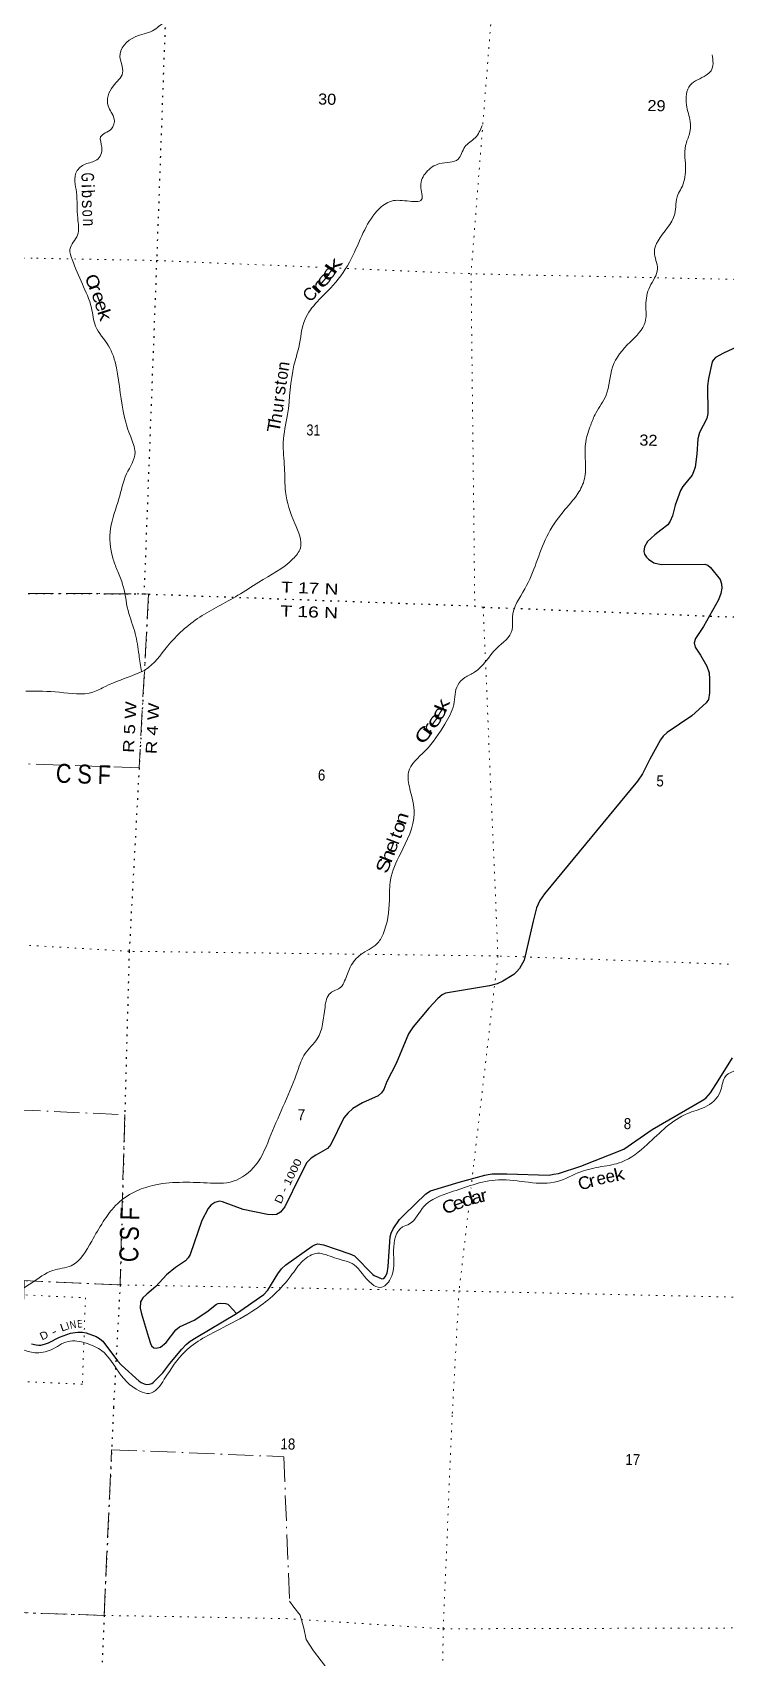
# Model space of a CAD drawing. Header units: feet. Extents: x -757852 to -501257, y -360805 to -170898.
# Drawn here: x -564649 to -553669, y -226110 to -200353 of the extents above; entities that cross this region are included whole.
import ezdxf
from ezdxf.enums import TextEntityAlignment as Align

# ---------------------------------------------------------------- set-up
doc = ezdxf.new("R2010")
doc.units = ezdxf.units.FT
doc.header["$LTSCALE"] = 80
doc.linetypes.add('DOT_DASHED', pattern=[7.7, 5, -1.2, 0.3, -1.2])
doc.linetypes.add('DOTTED', pattern=[1.5, 0.3, -1.2])
for name, color, linetype, lineweight in [('29', 7, 'Continuous', 25), ('39', 7, 'Continuous', 13), ('41', 7, 'Continuous', 13), ('44', 7, 'DOT_DASHED', 13), ('6', 7, 'DOTTED', 25), ('7', 7, 'DOTTED', 13)]:
    doc.layers.add(name, color=color, linetype=linetype, lineweight=lineweight)
doc.layers.add('30', color=7, linetype='Continuous')

msp = doc.modelspace()

# ---------------------------------------------------------------- linework, layer by layer
at = {"layer": '29'}
for points in [[(-553415.34, -205305.52), (-553702.75, -205437.62), (-553826.23, -205505.2), (-553865.27, -205544.26), (-553879.5, -205573.59), (-553939.45, -205839.12), (-553956.59, -205952.84), (-553951.16, -206389.82), (-553966.95, -206472.14), (-554079.98, -206690.55), (-554107.76, -206795.96), (-554120.75, -207035.35), (-554150.26, -207243.19), (-554173.68, -207317.39), (-554199.28, -207368.27), (-554345.46, -207549.78), (-554381.36, -207610.86), (-554468.72, -207842.96), (-554509.42, -208014.55), (-554546.29, -208097.37), (-554583.59, -208159.06), (-554692.26, -208240.62)], [(-554692.26, -208240.62), (-554788.42, -208312.78), (-554903.71, -208420.74), (-554949.75, -208503.37), (-554962.26, -208576.96), (-554950.55, -208623.83), (-554923.23, -208670.7), (-554889.78, -208701.7), (-554802.21, -208756.62), (-554689.54, -208785.59), (-553998.02, -208780.05), (-553949.05, -208798), (-553904.32, -208830.83), (-553754.58, -209024.75), (-553732.55, -209090.54), (-553728.65, -209160.84), (-553740.36, -209242.86), (-553778.63, -209346.5), (-554015.22, -209767.38), (-554146.35, -209955.64), (-554163.27, -210024.64), (-554150.25, -210096.24), (-554065.04, -210221.59), (-553962.87, -210396.98), (-553927.74, -210502.43), (-553920.73, -210600.53), (-553919.93, -210818.78), (-553939.45, -210924.24), (-553975.65, -210978.14), (-554203.6, -211185.73), (-554591.39, -211449.54), (-554657.75, -211504.22), (-554699.27, -211562), (-554866.07, -211871.29), (-554985.67, -212103.74), (-555063.52, -212218.33), (-556536.4, -214003.75), (-556609.67, -214113.17), (-556664.32, -214228.39), (-556716.82, -214439.67), (-556861.2, -215055.38), (-556933.69, -215187.21), (-556972.73, -215237.99), (-557023.01, -215286.23), (-557195.24, -215390.3), (-557285.03, -215429.36), (-557407.57, -215463.01), (-558105.34, -215578.17), (-558159.49, -215605.11), (-558225.86, -215663.7), (-558367.88, -215817.4), (-558620.14, -216110.9), (-558692.86, -216224.72), (-558885.77, -216694.65), (-559034.19, -216982.1), (-559084.69, -217106.84), (-559119.83, -217159.56), (-559169.75, -217205.34), (-559422.7, -217317.88), (-559572.67, -217405.62), (-559650.75, -217479.83), (-559717.42, -217554.56), (-559920.11, -217975.84), (-559972.95, -218043.58), (-560162.15, -218145.73), (-560236.32, -218196.5), (-560301.7, -218265.59), (-560413.02, -218481.18), (-560650.13, -218965.91), (-560676.92, -218996.23), (-560720.4, -219051.83), (-560782.86, -219086.98), (-560849.23, -219094.79), (-560923.59, -219088.74), (-561311.06, -219009.77), (-561639.63, -218887.48), (-561688.55, -218878.02), (-561758.82, -218897.55), (-561821.28, -218940.51), (-561866.33, -218992.41), (-561967.28, -219184.01), (-562153.11, -219721.63), (-562180.43, -219772.41), (-562224.61, -219819.98), (-562380.9, -219928.1), (-562523.21, -220044.51), (-562696.5, -220226.85), (-562835.79, -220350.98)], [(-561415.67, -220655.03), (-560985.37, -220358.21), (-560920.23, -220287.63), (-560763.91, -220026.96), (-560705.13, -219947.07), (-560633.63, -219887.94), (-560216.76, -219588.18), (-560173.33, -219566.46), (-560126.71, -219552.05), (-560038.72, -219570.8), (-559621.85, -219709.82), (-559548.91, -219744.01), (-559254.64, -220038.88), (-559235.37, -220057.37), (-559170.23, -220083.44), (-559113.78, -220105.16), (-559084.32, -220100.12), (-559061.67, -220074.75), (-559031.27, -220018.27), (-559013.9, -219909.66), (-558981.69, -219441.43), (-558966.14, -219386.16), (-558935.74, -219316.65), (-558833.42, -219166.05), (-558762.05, -219090.74), (-558414.65, -218760.57), (-558344.88, -218715.17), (-557889.22, -218578.1), (-557484.47, -218465.82), (-557428.92, -218452.11), (-557368.12, -218443.43), (-557134.02, -218445.52), (-556464.05, -218464.8), (-556395.42, -218449.95), (-556317.25, -218436.91), (-555959.16, -218322.25), (-555277.61, -218051.78), (-554829.03, -217741.17), (-554037.48, -217279.13), (-553979.65, -217241.97), (-553907.2, -217161.83), (-553785.1, -216967.37), (-553559.31, -216606.72)], [(-562835.79, -220350.98), (-562898.74, -220407.08), (-562939, -220472.45), (-562945.59, -220571.11), (-562921.19, -220662.02), (-562813.03, -221034.31), (-562781.62, -221131.56), (-562762.1, -221170.62), (-562726.48, -221198.85), (-562691.83, -221205.77), (-562621.56, -221190.15), (-562532.25, -221115.53), (-562379.53, -220916.75), (-562321.92, -220867.37), (-562085.17, -220762.61), (-561884.29, -220629.06), (-561731.49, -220510.57), (-561706.23, -220500.5), (-561667.31, -220495.78), (-561590.95, -220498.85), (-561556.41, -220507.02), (-561534.88, -220528.2), (-561415.67, -220655.03)], [(-564665.04, -221136.69), (-564590.87, -221156.22), (-564552.01, -221159.87), (-564514.93, -221157.91), (-564460.27, -221144.24), (-564397.81, -221120.81), (-564221.87, -221034.86), (-564046.48, -220971.42), (-563973.25, -220956.2), (-563929.36, -220951.89), (-563857.14, -220953.84), (-563796.92, -220964.46), (-563641.49, -221023.25), (-563587.78, -221055.41), (-563582.32, -221058.35), (-563535.47, -221095.45), (-563304.63, -221406.62), (-563238.39, -221477.22), (-562957.31, -221730.1), (-562926.08, -221752.57), (-562881.18, -221774.05), (-562842.14, -221783.81), (-562793.95, -221779.61), (-562760.16, -221768.19), (-562736.74, -221752.57), (-562585.56, -221596.38), (-562474.83, -221450.84), (-562284.02, -221224.39), (-562216.45, -221151.08), (-562149.15, -221096.77), (-562056.32, -221036.92), (-561415.67, -220655.03)]]:
    msp.add_lwpolyline(points, dxfattribs=at)
at = {"layer": '39'}
for points in [[(-560539.25, -199896.83), (-560854.63, -199802.98), (-561207.21, -199839.02), (-561653.48, -199669.69), (-561881.34, -199787.09), (-562148.25, -199941.81), (-562302.25, -200081.05), (-562541.79, -200182.08), (-562746.15, -200326.18), (-563023.71, -200420.3), (-563264.26, -200736.56), (-563236.76, -200849.85), (-563222.01, -200993.02), (-563371.63, -201202.77), (-563451.33, -201516.74), (-563355.59, -201720.14), (-563399.57, -201882.06), (-563569.31, -202006.85), (-563551.07, -202172.23), (-563630.09, -202371.56), (-563812.58, -202439.73), (-563952.05, -202559.19), (-563953.59, -202883.03), (-563933.09, -203295.9), (-563935.32, -203563.4), (-564055.18, -203789.93), (-564020.78, -203951.67), (-563859, -204339.67), (-563715.02, -204715.18), (-563649.47, -205006.39), (-563445.69, -205316.91), (-563319.18, -205665.86), (-563192.87, -206453.36), (-563093.59, -206763.45), (-563024.9, -207006.45), (-563157.53, -207349.37), (-563279.33, -207744.84), (-563410.95, -208216.52), (-563377.57, -208679.99), (-563307.7, -208872.72), (-563226.12, -209079.81), (-563133.82, -209516.48), (-563021.65, -209877.17), (-562961.34, -210220.56), (-562920.37, -210482.28)], [(-553879.13, -200705.84), (-553897.1, -200958.89), (-553975.13, -201029.49), (-554228.04, -201186.54), (-554287.64, -201500.98), (-554229.52, -201765.87), (-554239.96, -201954.72), (-554300.63, -202142.4), (-554301.66, -202530.63), (-554368.74, -202820.76), (-554423.41, -202924.09), (-554472.74, -203228.71), (-554737.97, -203655.04), (-554796.35, -203830.7), (-554746.35, -204099.42), (-554869.58, -204384.22), (-554930.63, -204674.48), (-554940.95, -204943.81), (-555181.49, -205260.07), (-555458.07, -205655.95), (-555560.96, -206102.16), (-555724.37, -206386.02), (-555805.21, -206577.25), (-555883.69, -206838.95), (-555888.87, -207146.61), (-555903.49, -207427.91), (-556007.42, -207660.85), (-556243.33, -207951.07), (-556499.73, -208343.4), (-556846.67, -209170.15), (-557046.17, -209622.15), (-557048.81, -209821.24), (-557296.92, -210117.21), (-557643.34, -210491.35), (-557798.13, -210578.27), (-557911.43, -210696.33), (-557974.92, -211004.65), (-558114.83, -211315.21), (-558428.23, -211738.4), (-558691.43, -212078.27), (-558669.46, -212342.31), (-558600.14, -212730.16), (-558820.08, -213368.77), (-558976.46, -213781.54), (-558994.07, -214105.01), (-559095.1, -214643.79), (-559191.17, -214798.46), (-559446.32, -214965.52), (-559613.83, -215166.8), (-559703.37, -215386), (-559763.97, -215485.17), (-559928.95, -215577.89), (-560014.52, -215799.19), (-560138.9, -216305.24), (-560329.26, -216538.18), (-560446.09, -216807.03), (-560871.92, -217827.08), (-561114.27, -218306.24), (-561469.96, -218561.48), (-561882.62, -218588.07), (-562747.83, -218628.26), (-563029.51, -218726.3), (-563332.13, -218946.56), (-563529.03, -219201.48), (-563711.08, -219509.04), (-564035.78, -219899.79), (-564328.99, -219975.43), (-564661.22, -220172.88), (-564980.45, -220380.61), (-564985.55, -220384.74), (-564993.21, -220390.8)], [(-557523.2, -201825.9), (-557634.28, -202020.45), (-557798.51, -202167.5), (-557905.52, -202360.14), (-558196.62, -202431.81), (-558410.89, -202569.64), (-558496.37, -202786.92), (-558483.27, -203000.46), (-558712.93, -203023.27), (-558994.6, -203034.81), (-559191.02, -203183.12), (-559408.02, -203524.07), (-559598.59, -203938.05), (-559887.88, -204361.81), (-560330.51, -204896.65), (-560431.48, -205346.92), (-560506.36, -205626.81), (-560609.06, -206408.97), (-560675.64, -206849.98), (-560656.82, -207248.73), (-560639.64, -207631.35), (-560492.64, -208135.68), (-560405.33, -208527.97), (-560521.82, -208696.25), (-561063.05, -209063.84), (-561395.57, -209273.35), (-561998.6, -209619.38), (-562511.9, -210082.17), (-562864.29, -210454.16), (-563014.69, -210525.09), (-563493.52, -210717.11), (-563690.59, -210807.06), (-564221.3, -210810.79), (-564756.17, -210790.99)], [(-565012.17, -221115.47), (-564612.69, -221278.41), (-564354.34, -221232.13), (-564085.93, -221099.58), (-563799.18, -221128.39), (-563548.75, -221248.89), (-563320.2, -221531.83), (-562946.65, -221888.55), (-562800.75, -221924.14), (-562560.36, -221700.41), (-562232.48, -221259.45), (-561626.6, -220877.28), (-561113.32, -220587.49), (-560554.32, -220061.39), (-560365.83, -219822.37), (-560135.91, -219703.01), (-559866.22, -219773.67), (-559553.28, -219885.57), (-559274.93, -220187.77), (-559135.53, -220243.32), (-558979.71, -220112.17), (-558926.86, -219656.75), (-558787.54, -219285.83), (-558675.83, -219236.13), (-558446.27, -218959.85), (-558027, -218736.27), (-557668.43, -218615.88), (-557264.64, -218538.79), (-556328.61, -218564.63), (-555961.2, -218410.24), (-555631.69, -218329.41), (-555318.49, -218258.25), (-554909.95, -217978.1), (-554273.4, -217488), (-553997.66, -217385.8), (-553750.78, -217142.11), (-553685.29, -216920.34), (-553313.54, -216751.98), (-552990.81, -216703.17), (-552947.52, -216828.9), (-552943.85, -217016.07), (-552860.35, -217227.23), (-552668.34, -217181.42), (-552364.59, -216912.9), (-552177.08, -216716.1), (-551978.24, -216636.25), (-551520.23, -216646.92), (-551264.65, -216719.26), (-550982.64, -216607.15), (-550697.22, -216434.76), (-550178.12, -216239.66), (-549691.95, -216077.99), (-549205.1, -215972.66), (-548828, -216005.58), (-548223.36, -215848.68), (-547993.43, -215642.82), (-547806.33, -215635.11), (-547371.07, -215673.42), (-547096.81, -215806.54), (-546786.22, -215761.48), (-545986.67, -215520.61), (-545749.46, -215347.1), (-545483.43, -215230.59), (-545306.15, -215299.09), (-545068.33, -215443.44), (-544622.65, -215465.9), (-544189.05, -215403.58), (-543829.22, -215315.41), (-543001.99, -215266.29), (-542365.96, -215142.31), (-541533.33, -215205.97), (-541199.07, -215266.07), (-541033.55, -215235.72), (-540808.54, -215154.47), (-540440.09, -215213.35), (-540259.27, -215388.55), (-540045.37, -215868.29), (-539961.53, -216322.87), (-539797.62, -216791.38), (-539678.07, -217524.4), (-539618.8, -217912.02), (-539760.64, -218305.01), (-539772.39, -218463.66), (-539771.68, -218481.76)]]:
    msp.add_spline(points, degree=3, dxfattribs=at)
at = {"layer": '44'}
for points in [[(-564717.14, -209242.26), (-562882.39, -209250.77), (-562810.12, -209254.46), (-562958.92, -212007.53), (-564784.07, -211944.76)], [(-564919.83, -217426.42), (-563187.77, -217507.43), (-563261.01, -220203.5), (-564779.08, -220136.7), (-564823.06, -221481.96), (-565020.01, -221471.8)], [(-565117.07, -225391.28), (-563514.18, -225442.42), (-563396.6, -222815.56), (-560667.7, -222926.58), (-560576.14, -225214.6), (-560507.8, -225312.61), (-560408.55, -225436.37), (-560349.24, -225645.19), (-560313.32, -225823.2), (-560199.07, -226005.32), (-559789.41, -226529.33)]]:
    msp.add_lwpolyline(points, dxfattribs=at)
at = {"layer": '6'}
for points in [[(-562143.72, -176370.72), (-562208.38, -177232.75), (-561901.28, -182840.38), (-561962.38, -187862.08), (-562488.64, -198596.12), (-562682.51, -203966.76), (-562882.39, -209250.77)], [(-564717.14, -209242.26), (-562882.39, -209250.77), (-562810.12, -209254.46), (-557646.93, -209441.18), (-557508.7, -209460.5), (-552380.03, -209662.5), (-552265.62, -209669.19), (-547170.02, -209737.66), (-541979.91, -209890.81)], [(-562810.12, -209254.46), (-563117.32, -214916.17), (-563261.01, -220203.5), (-563366.26, -222141.63)], [(-563366.26, -222141.63), (-563514.18, -225442.42), (-563742.26, -230761.17), (-563956.35, -235993.76), (-564117.67, -241293.92), (-564175.77, -243052.11)]]:
    msp.add_lwpolyline(points, dxfattribs=at)
at = {"layer": '7'}
msp.add_line((-557659.1, -218305.64), (-557701.42, -218670.11), dxfattribs=at)
for points in [[(-556835.73, -180133.11), (-556618.6, -182935.45), (-556832.04, -188078.21), (-557010.22, -193346.51), (-557266.57, -198671.56), (-557700.66, -204174.63), (-557642.41, -209366.97)], [(-580152.07, -203486.79), (-578395.72, -203571.35), (-573151.54, -203745.86), (-567917.27, -203914.09), (-564585.63, -203931.46)], [(-564585.63, -203931.46), (-562682.51, -203966.76), (-560059.45, -204076.95)], [(-559782.17, -204088.59), (-557626.45, -204179.15), (-552310.76, -204290.97), (-546988.99, -204484.17), (-541804.13, -204606.24), (-536644.35, -204766.73), (-533229.9, -204868.52)], [(-557508.7, -209460.5), (-557274.14, -214989.99), (-557659.1, -218305.64)], [(-543376.33, -215443.15), (-547314.4, -215312.64), (-552420.18, -215163.47), (-557274.14, -214989.99), (-563117.32, -214916.17), (-564855.11, -214812.86)], [(-557743.42, -219031.87), (-557890.71, -220300.49), (-557999.67, -222273.5)], [(-564986.71, -220127.16), (-563261.01, -220203.5), (-557890.71, -220300.49), (-552512.89, -220419.8), (-547472.24, -220603.66), (-542167.96, -220773.55), (-536811.52, -221119.67), (-533610.02, -221120.89)], [(-564992.26, -220351.31), (-563810.48, -220407.95), (-563858.56, -221776.77), (-565026.3, -221725.71)], [(-557999.67, -222273.5), (-558141.51, -225654.71), (-558213.12, -230898.58)], [(-565117.07, -225391.28), (-563514.18, -225442.42), (-560626.59, -225493.79), (-558141.51, -225654.71), (-552689.34, -225639.52), (-547602.56, -225871.49), (-542290.28, -226176.95), (-536987.32, -226271.01), (-533732.52, -226358.59)]]:
    msp.add_lwpolyline(points, dxfattribs=at)

# ---------------------------------------------------------------- texts
at = {"layer": '30', "width": 1.25}
msp.add_text('D - 1000', height=120, rotation=63.934, dxfattribs=at).set_placement((-560714.23, -218931.22))
at = {"layer": '30'}
for s, rotation, width, p in [('D', 25.041, 1.1, (-564441.37, -221057.55)), ('-', 26.036, 1.45, (-564284.34, -220994.9)), ('L', 19.885, 1.25, (-564134.4, -220927.45)), ('I', 17.467, 0.85, (-564071.23, -220907.2)), ('N', 11.467, 0.85, (-563997.37, -220890.82)), ('E', 3.999, 0.75, (-563894.52, -220879.91))]:
    msp.add_text(s, height=120, rotation=rotation, dxfattribs=dict(at, width=width)).set_placement(p, align=Align.CENTER)
at = {"layer": '41'}
for s, rotation, width, p in [('G', 270.857, 0.7, (-563874.73, -202575.85)), ('b', 272.875, 0.85, (-563870.3, -202851.69)), ('o', 272.201, 0.75, (-563861.19, -203163.79)), ('n', 270.002, 0.8, (-563849.02, -203302.21)), ('k', 54.708, 1.85, (-559868.48, -204204.23)), ('C', 292.18, 1.15, (-563828.12, -204229.56)), ('e', 49.116, 1.85, (-560051.8, -204428.86)), ('e', 54.243, 1.65, (-559949.76, -204314.61)), ('r', 291.314, 1.4, (-563764.38, -204377.5)), ('e', 290.733, 1.2, (-563720.08, -204495.64)), ('r', 46.206, 2.2, (-560139.71, -204523.83)), ('e', 288.918, 1.15, (-563671.14, -204635.37)), ('k', 287.761, 1.3, (-563624.91, -204775.57)), ('o', 82.028, 0.9, (-560615.24, -205863.24)), ('s', 82.694, 1.1, (-560651.54, -206108.74)), ('T', 79.817, 1.2, (-560740.97, -206709.69)), ('h', 79.099, 1.05, (-560718.2, -206559.07)), ('k', 67.715, 1.45, (-558102.89, -211143.57)), ('e', 53.867, 1.7, (-558279.51, -211412.23)), ('e', 58.875, 1.5, (-558186.72, -211283.36)), ('C', 53.088, 1.5, (-558459.06, -211654.56)), ('r', 53.63, 1.9, (-558357.6, -211519.49)), ('n', 72.952, 1.25, (-558738.48, -212926.23)), ('o', 71.772, 1.15, (-558784.95, -213058.27)), ('e', 68.992, 1.25, (-558910.03, -213376.84)), ('t', 69.063, 1.1, (-558818.31, -213148.85)), ('S', 69.404, 1.3, (-559034.3, -213699.64)), ('h', 68.571, 1.3, (-558967.04, -213527.92)), ('k', 13.645, 1.2, (-555409.61, -218566.28)), ('C', 17.504, 1.05, (-555970.14, -218710.57)), ('r', 13.858, 1.15, (-555809.33, -218659.99)), ('C', 24.512, 1.2, (-558108.69, -219096.54)), ('e', 20.087, 1.2, (-557954.97, -219026.61)), ('d', 17.881, 1.35, (-557818.22, -218974.1)), ('a', 14.921, 1.15, (-557674.12, -218930.6)), ('r', 12.639, 1.15, (-557529.23, -218892.08))]:
    msp.add_text(s, height=200, rotation=rotation, dxfattribs=dict(at, width=width)).set_placement(p)
for s, rotation, p in [('i', 272.078, (-563873.6, -202760.15)), ('s', 272.827, (-563868.59, -203009.71)), ('C', 45.033, (-560252.02, -204639.11)), ('n', 80.888, (-560596.62, -205730.26)), ('t', 82.028, (-560628.19, -205955.68)), ('u', 83.011, (-560685.86, -206387.57)), ('r', 83.011, (-560662.59, -206219.67)), ('l', 69.063, (-558852.82, -213235.6)), ('e', 11.621, (-555549.66, -218591.2)), ('e', 13.622, (-555690.81, -218624.95))]:
    msp.add_text(s, height=200, rotation=rotation, dxfattribs=at).set_placement(p)
at = {"layer": '44', "width": 0.85}
for rotation, p in [(358.03, (-563847.02, -212257.03)), (88.443, (-562964.05, -219410.62))]:
    msp.add_text('C S F', height=300, rotation=rotation, dxfattribs=at).set_placement(p, align=Align.CENTER)
at = {"layer": '6'}
for s, rotation, width, p in [('T 17 N', 357.929, 1.3, (-560716.03, -209230.26)), ('T 16 N', 357.929, 1.3, (-560723.77, -209606.46)), ('R 5 W', 86.894, 1.25, (-563044.06, -211773.27)), ('R 4 W', 86.894, 1.25, (-562683.61, -211793.93))]:
    msp.add_text(s, height=175, rotation=rotation, dxfattribs=dict(at, width=width)).set_placement(p)
at = {"layer": '7'}
for s, rotation, width, p in [('30', 358.665, 1.1, (-560125.2, -201493.28)), ('29', 358.665, 1.1, (-554906.88, -201596.62)), ('31', 358.665, 0.85, (-560310.4, -206738.89)), ('32', 358.665, 1.1, (-555034.98, -206899.18)), ('6', 358.665, 0.9, (-560128.43, -212208.28)), ('5', 358.665, 0.9, (-554765.48, -212301.8)), ('7', 358.665, 0.9, (-560449.22, -217593.81)), ('8', 358.665, 0.9, (-555282.61, -217733.67)), ('18', 358.701, 0.9, (-560721.28, -222809.69)), ('17', 358.701, 0.9, (-555256.71, -223057.14))]:
    msp.add_text(s, height=175, rotation=rotation, dxfattribs=dict(at, width=width)).set_placement(p)

doc.saveas('drawing.dxf')
